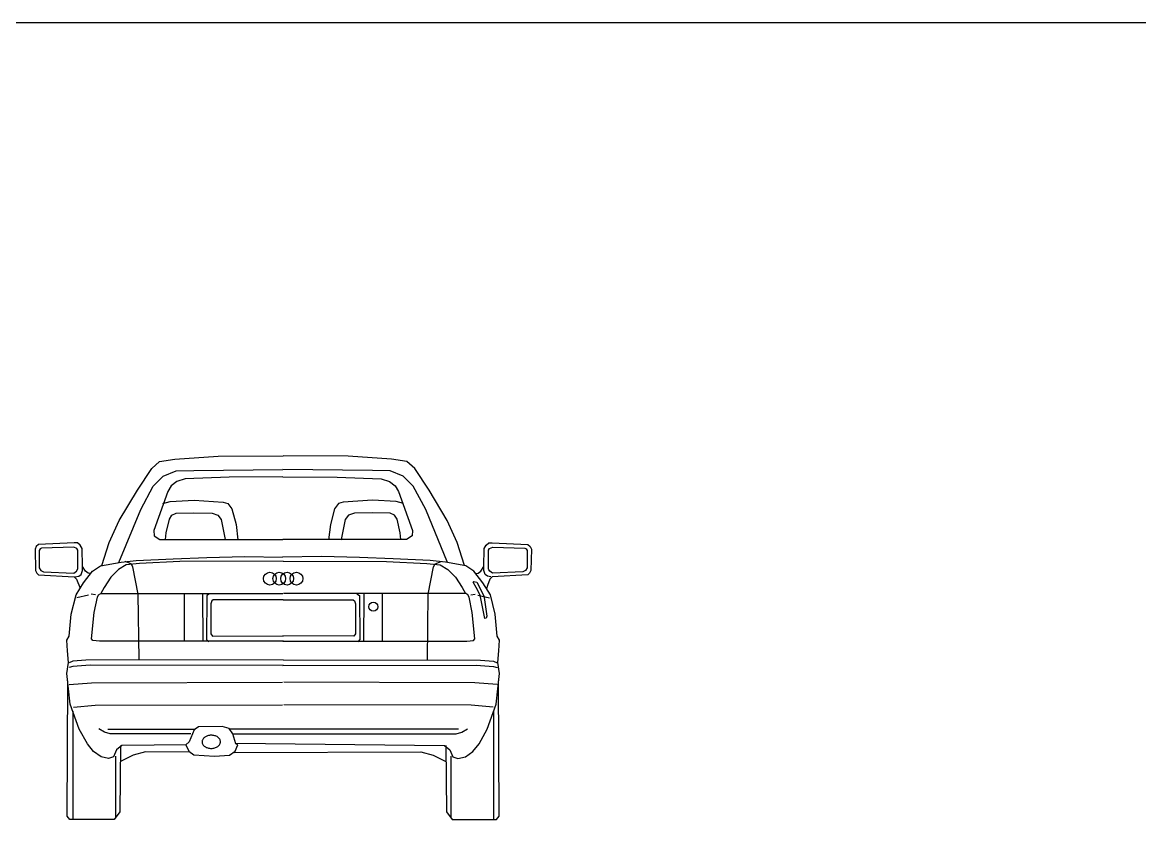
# Model space of a CAD drawing. Header units: millimetres. Extents: x 116290 to 180258, y 22146 to 121276.
# Drawn here: x 154562 to 158887, y 34162 to 37245 of the extents above; entities that cross this region are included whole.
import ezdxf

# ---------------------------------------------------------------- set-up
doc = ezdxf.new("R2010")
doc.units = ezdxf.units.MM
doc.layers.add('www.cad-blocks.net', color=7, linetype='Continuous')

# ---------------------------------------------------------------- blocks, each defined once
blk = doc.blocks.new('A$C766C5C25')
for p, q in [((207.2, 867.7), (162.1, 857.7)), ((234.2, 869.7), (217.2, 871.7)), ((576.9, 873.7), (576.9, 690.3)), ((648, 873.7), (649, 689.3)), ((1273, 873.7), (1272, 689.3)), ((1344.2, 873.7), (1344.2, 690.3)), ((1686.8, 869.7), (1703.9, 871.7)), ((1713.9, 867.7), (1759, 857.7)), ((146.2, 419.7), (146.2, 2.2)), ((1774.8, 419.7), (1774.8, 2.2)), ((281.7, 349.9), (619.3, 349.9)), ((1639.4, 349.9), (754.1, 349.9)), ((311.1, 245), (311.1, 6.5)), ((1610, 245), (1610, 6.5))]:
    blk.add_line(p, q)
for points in [[(258.4, 983.2), (286.5, 1071.8), (325.2, 1157.3), (396.1, 1274.6), (451.7, 1358), (481.4, 1384.7), (540.9, 1394.7), (709.5, 1405.6), (960.4, 1407.6)], [(1662.6, 983.2), (1634.5, 1071.8), (1595.8, 1157.3), (1524.9, 1274.6), (1469.4, 1358), (1439.6, 1384.7), (1380.1, 1394.7), (1211.5, 1405.6), (960.6, 1407.6)], [(324.5, 994.9), (409, 1199.2), (457.6, 1290.5), (496.3, 1329.2), (546.9, 1349), (614.3, 1350), (959.4, 1355)], [(1596.5, 994.9), (1512, 1199.2), (1463.4, 1290.5), (1424.7, 1329.2), (1374.2, 1349), (1306.7, 1350), (959.4, 1355)], [(959.4, 1326.2), (751.2, 1325.2), (581.6, 1318.3), (548.9, 1307.4), (527, 1291.5), (514.1, 1269.6), (459.6, 1117.8), (461.6, 1098), (483.4, 1083.1), (959.4, 1083.1)], [(959.4, 1326.2), (1169.9, 1325.2), (1339.5, 1318.3), (1372.2, 1307.4), (1394, 1291.5), (1406.9, 1269.6), (1461.4, 1117.8), (1459.4, 1098), (1437.6, 1083.1), (959.4, 1083.1)], [(494.4, 1223.5), (522.9, 1230.1), (615.4, 1235.8), (727.7, 1228), (746.1, 1223.1), (761.6, 1202.6), (777.9, 1141.8), (785.6, 1082.8)], [(1426.6, 1223.5), (1398.1, 1230.1), (1305.6, 1235.8), (1193.3, 1228), (1175, 1223.1), (1159.4, 1202.6), (1143.2, 1141.8), (1135.4, 1082.8)], [(505.2, 1083.9), (507.9, 1109.6), (519.9, 1161.8), (529.8, 1177.4), (546.7, 1185.1), (615.2, 1186.6), (685.1, 1185.1), (707.7, 1177.4), (720.5, 1161.1), (736, 1084.1), (735.3, 1082.5)], [(1415.8, 1083.9), (1413.2, 1109.6), (1401.1, 1161.8), (1391.3, 1177.4), (1374.3, 1185.1), (1305.8, 1186.6), (1235.9, 1185.1), (1213.3, 1177.4), (1200.6, 1161.1), (1185, 1084.1), (1185.7, 1082.5)], [(214.2, 952.5), (206.3, 952.8), (195.7, 961.6), (183.7, 979.8), (182.8, 1048.8), (175.3, 1062.3), (164.9, 1070.4), (151.8, 1071.1), (13.5, 1064.2), (4.1, 1057), (0, 1045.7), (2.2, 963.2), (7.2, 953.7), (13.5, 947.2), (151.4, 939), (160.2, 930.5), (174.5, 894.9)], [(165.6, 969.7), (165.9, 1042.5), (161.8, 1048.8), (149.6, 1053.8), (25.4, 1050.4), (19.8, 1047.2), (16.6, 1041), (16.3, 974.1), (22.9, 963.8), (33.2, 959.1), (149.9, 953.7), (160.6, 961), (166.2, 970.4)], [(1706.9, 952.5), (1714.7, 952.8), (1725.4, 961.6), (1737.3, 979.8), (1738.2, 1048.8), (1745.7, 1062.3), (1756.1, 1070.4), (1769.3, 1071.1), (1907.5, 1064.2), (1917, 1057), (1921, 1045.7), (1918.8, 963.2), (1913.8, 953.7), (1907.5, 947.2), (1769.6, 939), (1760.8, 930.5), (1750.7, 905.4), (1747.5, 893.3)], [(1755.5, 969.7), (1755.2, 1042.5), (1759.2, 1048.8), (1771.5, 1053.8), (1895.6, 1050.4), (1901.3, 1047.2), (1904.4, 1041), (1904.7, 974.1), (1898.1, 963.8), (1887.8, 959.1), (1771.1, 953.7), (1760.5, 961), (1755.5, 969.3)], [(586.6, 289.8), (336, 287.1), (316, 269.5), (303.5, 242.6), (284.5, 236.5), (255.4, 243), (226.2, 263.9), (202.6, 293.5), (171.1, 350.6), (136.3, 447.2), (123.6, 564.9), (130.1, 607.6), (126.3, 653), (123.6, 694.7), (132.8, 709.5), (140.2, 794.8), (158.8, 869), (187.4, 916.1), (222.1, 961.7), (253.5, 982.3), (332.8, 996.4), (391.4, 1002.9), (534.6, 1009.4), (664.7, 1013.8), (812.3, 1018.1), (957.7, 1015.9)], [(960.6, 1000), (560.9, 998), (404.5, 991), (352.4, 986), (323.4, 968), (293.3, 937.9), (267.3, 897.8), (254.9, 874.7)], [(402.5, 619.1), (399.5, 871.7), (378.5, 978), (372.5, 990), (349.4, 998)], [(775.9, 296), (1585.1, 287.1), (1605, 269.5), (1617.5, 242.6), (1636.5, 236.5), (1665.7, 243), (1694.9, 263.9), (1718.5, 293.5), (1750, 350.6), (1784.7, 447.2), (1797.5, 564.9), (1791, 607.6), (1794.7, 653), (1797.5, 694.7), (1788.2, 709.5), (1780.8, 794.8), (1762.3, 869), (1733.6, 916.1), (1698.9, 961.7), (1667.5, 982.3), (1588.3, 996.4), (1529.7, 1002.9), (1386.5, 1009.4), (1256.3, 1013.8), (1108.8, 1018.1), (957.7, 1015.9)], [(960.4, 1000), (1360.2, 998), (1516.5, 991), (1568.6, 986), (1597.7, 968), (1627.7, 937.9), (1653.8, 897.8), (1666.2, 874.7)], [(1518.5, 619.1), (1521.5, 871.7), (1542.5, 978), (1548.6, 990), (1571.6, 998)], [(154.2, 938.8), (170, 941.2), (179, 947.8), (183.7, 963.8), (183.4, 979.8)], [(1763.6, 939.3), (1751.1, 941.2), (1742, 947.8), (1737.3, 963.8), (1737.6, 979.8)], [(1748.7, 786.6), (1746.2, 779.4), (1740.5, 777.8), (1722.7, 867.9), (1706.8, 898.2), (1696.2, 918.2), (1698, 921), (1709.6, 918.2), (1735.2, 868.2), (1738, 859.1), (1748.7, 786.6)], [(961.6, 690.3), (249.2, 690.3), (224.2, 692.3), (219.2, 699.3), (229.2, 801.6), (241.2, 860.7), (245.2, 869.7), (254.3, 874.7), (959.6, 874.7)], [(675.1, 873.7), (665.1, 866.7), (664, 696.3), (672.1, 688.3)], [(959.4, 690.3), (1671.8, 690.3), (1696.8, 692.3), (1701.9, 699.3), (1691.8, 801.6), (1679.8, 860.7), (1675.8, 869.7), (1666.8, 874.7), (961.4, 874.7)], [(1246, 873.7), (1256, 866.7), (1257, 696.3), (1249, 688.3)], [(960.6, 850.7), (690.1, 850.7), (684.1, 846.7), (681.1, 834.6), (680.1, 718.3), (687.1, 709.3), (961.6, 711.3)], [(960.4, 850.7), (1230.9, 850.7), (1236.9, 846.7), (1239.9, 834.6), (1241, 718.3), (1233.9, 709.3), (959.4, 711.3)], [(960.6, 618.1), (197.1, 617.1), (147, 613.1), (132, 607.1)], [(960.4, 618.1), (1723.9, 617.1), (1774, 613.1), (1789, 607.1)], [(961.6, 596), (213.2, 597.1), (147, 592), (132, 588)], [(959.4, 596), (1707.9, 597.1), (1774, 592), (1789, 588)], [(330.5, 287), (328.4, 30.4), (306.7, 0), (135.3, 0), (124.5, 13), (126.7, 536.3)], [(132.7, 522.3), (218.6, 528.8), (957.6, 531.4)], [(1788.3, 522.3), (1702.5, 528.8), (963.5, 531.4)], [(1590.6, 287), (1592.6, 30.4), (1614.3, 0), (1785.7, 0), (1796.5, 13), (1794.4, 536.3)], [(148.3, 435.1), (232.9, 442.9), (957.6, 444.2)], [(1772.7, 435.1), (1688.2, 442.9), (963.5, 444.2)], [(603, 331.6), (291.4, 331.6), (269.3, 338.8), (247.2, 351.2)], [(583.5, 289.3), (595.9, 264.6), (614.1, 250.9), (694.8, 245.1), (752.7, 249), (774.8, 264.6), (785.2, 289.3), (776.7, 293.2), (765.7, 331.6), (752, 353.1), (724, 360.9), (632.3, 359), (615.4, 347.9), (597.2, 300.4), (584.2, 289.3)], [(765.7, 331.6), (1629.6, 331.6), (1651.7, 338.8), (1673.8, 351.2)], [(598.5, 261.3), (428, 262), (379.9, 249), (330.5, 224.9)], [(772.5, 259.2), (1493, 262), (1541.1, 249), (1590.6, 224.9)]]:
    blk.add_lwpolyline(points)
blk.add_lwpolyline([(646.5, 300.7, 0.067977), (647.2, 295.7, 0.063546), (649.3, 291, 0.056692), (652.6, 286.6, 0.049665), (657.1, 282.8, 0.043774), (662.5, 279.7, 0.039442), (668.7, 277.4, 0.036661), (675.4, 276, 0.035313), (682.3, 275.6, 0.035313), (689.3, 276.2, 0.036661), (695.9, 277.7, 0.039442), (702.1, 280.1, 0.043774), (707.4, 283.3, 0.049665), (711.8, 287.2, 0.056692), (715.1, 291.7, 0.063546), (717, 296.5, 0.067977), (717.7, 301.4, 0.067977), (716.9, 306.4, 0.063546), (714.8, 311.1, 0.056692), (711.5, 315.5, 0.049665), (707, 319.3, 0.043774), (701.6, 322.4, 0.039442), (695.4, 324.7, 0.036661), (688.7, 326.1, 0.035313), (681.8, 326.5, 0.035313), (674.8, 325.9, 0.036661), (668.2, 324.4, 0.039442), (662.1, 322, 0.043774), (656.7, 318.8, 0.049665), (652.3, 314.9, 0.056692), (649.1, 310.4, 0.063546), (647.1, 305.6, 0.067977)], format="xyb", close=True)
for centre, radius in [((909.1, 932.3), 24.8), ((945.2, 932.3), 24.7), ((975.8, 932.3), 24.7), ((1011.9, 932.3), 24.8), ((1309.2, 823.7), 17.7)]:
    blk.add_circle(centre, radius)
blk = doc.blocks.new('FORMAT')
at = {"color": 155, "true_color": 0x546d8e}
blk.add_line((120018.9, 37245.4), (180258.2, 37245.4), dxfattribs=at)

msp = doc.modelspace()

# ---------------------------------------------------------------- block references
msp.add_blockref('A$C766C5C25', (154611.4, 34161.5))
at = {"layer": 'www.cad-blocks.net'}
msp.add_blockref('FORMAT', (0, 0), dxfattribs=at)

doc.saveas('drawing.dxf')
